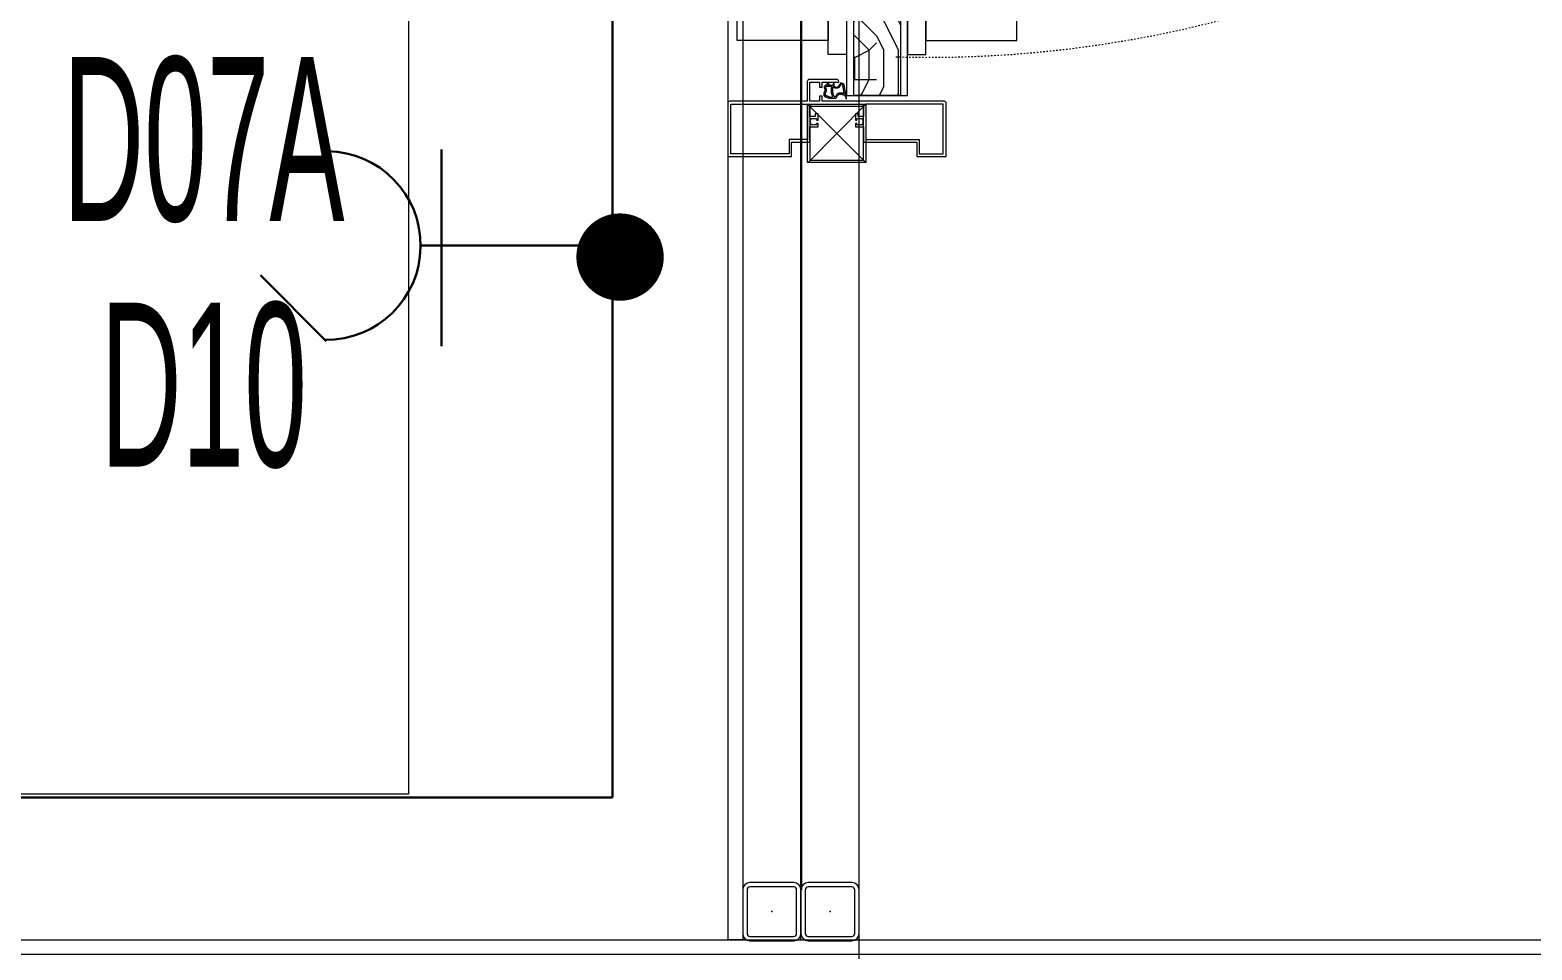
# Model space of a CAD drawing. Extents: x -1439 to 34962, y -872 to 8330.
# Drawn here: x 17122.4 to 17225.5, y 2878.8 to 2942 of the extents above; entities that cross this region are included whole.
import ezdxf
from ezdxf.enums import TextEntityAlignment as Align

# ---------------------------------------------------------------- set-up
doc = ezdxf.new("R2010")
doc.units = 0
doc.linetypes.add('DOT2', pattern=[0.125, 0, -0.125])
doc.layers.get('0').update_dxf_attribs({"color": 9, "lineweight": 9})
for name, color, linetype, lineweight in [('06D', 9, 'Continuous', 9), ('09', 9, 'Continuous', 9), ('10', 9, 'Continuous', 9), ('11', 9, 'Continuous', 9), ('12', 9, 'Continuous', 9), ('20', 9, 'DOT2', 9), ('21_MAHAL', 9, 'Continuous', 9), ('33', 9, 'BATTING', 9), ('E-KABLO', 7, 'Continuous', 30), ('E-KAPAKLI PRİZ', 7, 'Continuous', 30)]:
    doc.layers.add(name, color=color, linetype=linetype, lineweight=lineweight)
doc.styles.add('Arial', font='arial.ttf', dxfattribs={"height": 2.5})
doc.styles.add('MuuM_TEXT-STANDART', font='ARIALN.TTF')
doc.linetypes.add('BATTING', pattern='A,0.0001,-0.1,[134,ltypeshp.shx,S=0.1,R=0,X=-0.1,Y=0],-0.2,[134,ltypeshp.shx,S=0.1,R=180,X=0.1,Y=0],-0.1', length=0.4001000000000001)

# ---------------------------------------------------------------- blocks, each defined once
blk = doc.blocks.new('Prf-40x40')
for points in [[(1.5, -1.999999999998181), (-1.5, -2.000000000001818, -0.4142135623730951), (-2, -1.500000000001818), (-2, 1.499999999998181, -0.4142135623730951), (-1.5, 1.999999999998181), (1.5, 2.000000000001818, -0.4142135623730951), (2, 1.500000000001818), (2, -1.499999999998181, -0.4142135623730951)], [(1.499999999999545, -1.699999999998908), (-1.5, -1.700000000002546, -0.4142135623738941), (-1.699999999999818, -1.500000000001818), (-1.699999999999818, 1.499999999998181, -0.4142135623738941), (-1.499999999999545, 1.699999999998908), (1.5, 1.700000000002546, -0.4142135623738941), (1.699999999999818, 1.500000000001818), (1.699999999999818, -1.499999999998181, -0.4142135623738941)]]:
    blk.add_lwpolyline(points, format="xyb", close=True)
blk.add_point((0, 0))
blk = doc.blocks.new('p-korkasa_40x40')
at = {"layer": '10'}
for points in [[(-2, -2), (-2, -2, 4.557571570274368), (-2, -2), (2, -2.000000000000454, 6.895317174706505), (2, -2.000000000000454), (2, -2.000000000000454), (2, 2.000000000000454), (-2, 2), (-2, -2)], [(-1.85000000000582, -1.85000000000582), (-1.85000000000582, 1.85000000000582), (1.85000000000582, 1.85000000000582), (1.85000000000582, -1.85000000000582), (-1.85000000000582, -1.85000000000582, -4.556434831823175), (-1.85000000000582, -1.85000000000582)]]:
    blk.add_lwpolyline(points, format="xyb", close=True, dxfattribs=at)
for points in [[(2, -2.000000000000454), (-2, 2)], [(2, 2.000000000000454), (-2, -1.96874570933869)]]:
    blk.add_lwpolyline(points, dxfattribs=at)
blk = doc.blocks.new('p-krt-ahsapkapi90lık_2')
at = {"layer": '09'}
h = blk.add_hatch(dxfattribs=at)
h.set_pattern_fill('LOGEND', color=256, scale=10, style=0)
h.set_pattern_definition([(2.2e-15, (-13312.41443036621, 12798.00811659644), (9.999999999999996, -10), [3, -7]), (2.2e-15, (-13312.41443036621, 12797.50811659644), (9.999999999999996, -10), [3, -7]), (2.2e-15, (-13311.91443036621, 12796.50811659644), (9.999999999999996, -10), [2, -8]), (2.2e-15, (-13311.41443036621, 12795.50811659644), (9.999999999999996, -10), [1.5, -8.5]), (2.2e-15, (-13311.41443036621, 12794.50811659644), (9.999999999999996, -10), [1, -9]), (2.2e-15, (-13313.91443036621, 12793.50811659644), (9.999999999999996, -10), [0.5, -2.5, 0.5, -6.5]), (2.2e-15, (-13312.41443036621, 12793.00811659644), (9.999999999999996, -10), [0.5, -4, 1.5, -4]), (2.2e-15, (-13310.41443036621, 12792.50811659644), (9.999999999999996, -10), [0.5, -0.5, 0.5, -8.5]), (2.2e-15, (-13310.91443036621, 12792.00811659644), (9.999999999999996, -10), [0.5, -9.5]), (2.2e-15, (-13311.41443036621, 12791.00811659644), (9.999999999999996, -10), [1.5, -8.5]), (2.2e-15, (-13311.41443036621, 12790.00811659644), (9.999999999999996, -10), [2, -8]), (2.2e-15, (-13311.91443036621, 12789.00811659644), (9.999999999999996, -10), [2.5, -3, 0.5, -4]), (270, (-13315.91443036621, 12795.00811659644), (-10, -9.999999999999996), [0.5, -1, 2.5, -6]), (270, (-13315.41443036621, 12794.00811659644), (-10, -9.999999999999996), [0.5, -0.5, 1.5, -7.5]), (270, (-13314.91443036621, 12790.00811659644), (-10, -9.999999999999996), [1, -9]), (270, (-13314.41443036621, 12794.00811659644), (-10, -9.999999999999996), [2, -3, 0.5, -4.5]), (270, (-13313.91443036621, 12788.50811659644), (-10, -9.999999999999996), [0.5, -9.5]), (270, (-13313.41443036621, 12793.50811659644), (-10, -9.999999999999996), [1.5, -8.5]), (270, (-13312.41443036621, 12793.00811659644), (-10, -9.999999999999996), [1, -9]), (270, (-13311.41443036621, 12793.00811659644), (-10, -9.999999999999996), [0.5, -1.5, 1.5, -6.5]), (270, (-13310.91443036621, 12792.50811659644), (-10, -9.999999999999996), [0.5, -9.5]), (270, (-13310.41443036621, 12794.50811659644), (-10, -9.999999999999996), [1.399999999999999, -8.6]), (270, (-13309.91443036621, 12796.50811659644), (-10, -9.999999999999996), [1, -9]), (270, (-13308.91443036621, 12792.50811659644), (-10, -9.999999999999996), [0.5, -9.5]), (270, (-13307.91443036621, 12793.00811659644), (-10, -9.999999999999996), [1.5, -8.5]), (270, (-13306.91443036621, 12793.00811659644), (-10, -9.999999999999996), [1.5, -8.5]), (314.9999999999999, (-13308.41443036621, 12797.00811659644), (-3.3e-15, -10.00000000019025), [0.7071000000000001, -0.7071000000000001, 0.7071000000000001, -12.02083562]), (314.9999999999999, (-13310.41443036621, 12794.50811659644), (-3.3e-15, -10.00000000019025), [1.414199999999999, -12.72793562]), (314.9999999999999, (-13314.41443036621, 12789.50811659644), (-3.3e-15, -10.00000000019025), [1.414199999999999, -12.72793562]), (314.9999999999999, (-13312.41443036621, 12792.00811659644), (-3.3e-15, -10.00000000019025), [1.414199999999999, -12.72793562]), (314.9999999999999, (-13311.91443036621, 12794.00811659644), (-3.3e-15, -10.00000000019025), [1.414199999999999, -12.72793562]), (314.9999999999999, (-13308.91443036621, 12796.00811659644), (-3.3e-15, -10.00000000019025), [1.414199999999999, -12.72793562]), (314.9999999999999, (-13309.91443036621, 12795.50811659644), (-3.3e-15, -10.00000000019025), [2.121319999999998, -12.02081562]), (314.9999999999999, (-13312.91443036621, 12791.00811659644), (-3.3e-15, -10.00000000019025), [0.7071000000000001, -13.43503562]), (314.9999999999999, (-13313.41443036621, 12790.00811659644), (-3.3e-15, -10.00000000019025), [0.7071000000000001, -13.43503562]), (314.9999999999999, (-13309.41443036621, 12790.00811659644), (-3.3e-15, -10.00000000019025), [0.7071000000000001, -13.43503562]), (314.9999999999999, (-13313.41443036621, 12795.00811659644), (-3.3e-15, -10.00000000019025), [0.7071000000000001, -13.43503562]), (314.9999999999999, (-13307.91443036621, 12791.50811659644), (-3.3e-15, -10.00000000019025), [0.7071000000000001, -13.43503562]), (314.9999999999999, (-13311.41443036621, 12792.50811659644), (-3.3e-15, -10.00000000019025), [0.7071000000000001, -13.43503562]), (314.9999999999999, (-13310.41443036621, 12791.50811659644), (-3.3e-15, -10.00000000019025), [0.7071000000000001, -13.43503562]), (224.9999999999999, (-13310.91443036621, 12793.50811659644), (-10.00000000019025, 3.3e-15), [0.7071000000000001, -0.7071000000000001, 2.121319999999998, -10.60661562]), (224.9999999999999, (-13309.41443036621, 12793.50811659644), (-10.00000000019025, 3.3e-15), [0.7071000000000001, -13.43503562]), (224.9999999999999, (-13309.41443036621, 12797.00811659644), (-10.00000000019025, 3.3e-15), [0.7071000000000001, -13.43503562]), (224.9999999999999, (-13311.41443036621, 12794.50811659644), (-10.00000000019025, 3.3e-15), [0.7071000000000001, -13.43503562]), (224.9999999999999, (-13309.91443036621, 12792.50811659644), (-10.00000000019025, 3.3e-15), [0.7071000000000001, -13.43503562]), (224.9999999999999, (-13312.41443036621, 12795.00811659644), (-10.00000000019025, 3.3e-15), [0.7071000000000001, -13.43503562]), (224.9999999999999, (-13308.41443036621, 12795.00811659644), (-10.00000000019025, 3.3e-15), [0.7071000000000001, -13.43503562]), (224.9999999999999, (-13315.41443036621, 12798.00811659644), (-10.00000000019025, 3.3e-15), [0.7071000000000001, -13.43503562]), (224.9999999999999, (-13314.91443036621, 12797.50811659644), (-10.00000000019025, 3.3e-15), [1.414199999999999, -12.72793562]), (224.9999999999999, (-13314.41443036621, 12797.00811659644), (-10.00000000019025, 3.3e-15), [1.414199999999999, -12.72793562]), (224.9999999999999, (-13313.41443036621, 12797.00811659644), (-10.00000000019025, 3.3e-15), [1.414199999999999, -12.72793562]), (224.9999999999999, (-13312.91443036621, 12796.00811659644), (-10.00000000019025, 3.3e-15), [1.414199999999999, -12.72793562]), (224.9999999999999, (-13308.91443036621, 12792.00811659644), (-10.00000000019025, 3.3e-15), [1.414199999999999, -12.72793562]), (224.9999999999999, (-13306.91443036621, 12797.00811659644), (-10.00000000019025, 3.3e-15), [1.414199999999999, -12.72793562]), (224.9999999999999, (-13306.41443036621, 12789.00811659644), (-10.00000000019025, 3.3e-15), [1.414199999999999, -12.72793562]), (224.9999999999999, (-13306.41443036621, 12790.00811659644), (-10.00000000019025, 3.3e-15), [1.414199999999999, -12.72793562]), (224.9999999999999, (-13307.41443036621, 12790.50811659644), (-10.00000000019025, 3.3e-15), [1.414199999999999, -12.72793562]), (224.9999999999999, (-13314.41443036621, 12790.50811659644), (-10.00000000019025, 3.3e-15), [2.121319999999998, -12.02081562]), (224.9999999999999, (-13307.91443036621, 12791.50811659644), (-10.00000000019025, 3.3e-15), [2.121319999999998, -12.02081562]), (333.4349487999999, (-13313.41443036621, 12788.50811659644), (10.00000000000094, -4.0006493e-09), [1.117999999999998, -21.24267976999997]), (333.4349487999999, (-13313.41443036621, 12793.50811659644), (10.00000000000094, -4.0006493e-09), [1.117999999999998, -21.24267976999997]), (333.4349487999999, (-13312.41443036621, 12790.50811659644), (10.00000000000094, -4.0006493e-09), [1.117999999999998, -21.24267976999997]), (333.4349487999999, (-13309.41443036621, 12797.50811659644), (10.00000000000094, -4.0006493e-09), [1.117999999999998, -21.24267976999997]), (333.4349487999999, (-13309.91443036621, 12796.50811659644), (10.00000000000094, -4.0006493e-09), [1.117999999999998, -21.24267976999997]), (333.4349487999999, (-13312.91443036621, 12794.50811659644), (10.00000000000094, -4.0006493e-09), [1.117999999999998, -21.24267976999997]), (333.4349487999999, (-13312.91443036621, 12789.50811659644), (10.00000000000094, -4.0006493e-09), [1.117999999999998, -21.24267976999997]), (333.4349487999999, (-13309.91443036621, 12792.50811659644), (10.00000000000094, -4.0006493e-09), [2.235999999999996, -20.12467976999998]), (296.5650511799998, (-13309.91443036621, 12791.00811659644), (5.099821e-10, -10.00000000000094), [1.117999999999975, -21.24267976999961]), (296.5650511799998, (-13308.41443036621, 12794.00811659644), (5.099821e-10, -10.00000000000094), [1.117999999999975, -21.24267976999961]), (296.5650511799998, (-13313.41443036621, 12792.00811659644), (5.099821e-10, -10.00000000000094), [1.117999999999975, -21.24267976999961]), (296.5650511799998, (-13315.41443036621, 12791.50811659644), (5.099821e-10, -10.00000000000094), [1.117999999999975, -21.24267976999961]), (296.5650511799998, (-13309.41443036621, 12793.50811659644), (5.099821e-10, -10.00000000000094), [1.117999999999975, -21.24267976999961]), (296.5650511799998, (-13310.41443036621, 12793.50811659644), (5.099821e-10, -10.00000000000094), [1.117999999999975, -21.24267976999961]), (296.5650511799998, (-13314.41443036621, 12792.00811659644), (5.099821e-10, -10.00000000000094), [2.23599999999995, -20.12467976999961]), (296.5650511799998, (-13306.91443036621, 12795.50811659644), (5.099821e-10, -10.00000000000094), [2.23599999999995, -20.12467976999961]), (296.5650511799998, (-13307.91443036621, 12795.00811659644), (5.099821e-10, -10.00000000000094), [2.23599999999995, -20.12467976999961]), (243.4349487999999, (-13315.91443036621, 12796.50811659644), (-4.0006526e-09, -10.00000000000094), [1.117999999999979, -21.24267976999967]), (243.4349487999999, (-13315.91443036621, 12791.00811659644), (-4.0006526e-09, -10.00000000000094), [1.117999999999979, -21.24267976999967]), (243.4349487999999, (-13313.91443036621, 12798.00811659644), (-4.0006526e-09, -10.00000000000094), [1.117999999999979, -21.24267976999967]), (243.4349487999999, (-13314.91443036621, 12789.00811659644), (-4.0006526e-09, -10.00000000000094), [1.117999999999979, -21.24267976999967]), (243.4349487999999, (-13313.91443036621, 12795.00811659644), (-4.0006526e-09, -10.00000000000094), [1.117999999999979, -21.24267976999967]), (243.4349487999999, (-13311.91443036621, 12794.00811659644), (-4.0006526e-09, -10.00000000000094), [1.117999999999979, -21.24267976999967]), (243.4349487999999, (-13310.91443036621, 12792.00811659644), (-4.0006526e-09, -10.00000000000094), [1.117999999999979, -21.24267976999967]), (243.4349487999999, (-13315.41443036621, 12796.00811659644), (3.2114650989e-06, -10.00000160773382), [1.117999999999979, -21.24267976999967]), (243.4349487999999, (-13312.91443036621, 12794.50811659644), (-4.0006526e-09, -10.00000000000094), [1.117999999999979, -21.24267976999967]), (243.4349487999999, (-13309.91443036621, 12795.50811659644), (-4.0006526e-09, -10.00000000000094), [1.117999999999979, -21.24267976999967]), (243.4349487999999, (-13308.91443036621, 12794.50811659644), (-4.0006526e-09, -10.00000000000094), [1.117999999999979, -21.24267976999967]), (243.4349487999999, (-13306.91443036621, 12791.50811659644), (-4.0006526e-09, -10.00000000000094), [1.117999999999979, -21.24267976999967]), (243.4349487999999, (-13314.41443036621, 12788.50811659644), (-4.0006526e-09, -10.00000000000094), [1.117999999999979, -21.24267976999967]), (243.4349487999999, (-13315.91443036621, 12789.00811659644), (-4.0006526e-09, -10.00000000000094), [2.235999999999958, -20.12467976999968]), (243.4349487999999, (-13314.41443036621, 12796.00811659644), (-4.0006526e-09, -10.00000000000094), [2.235999999999958, -20.12467976999968]), (206.5650511799999, (-13315.91443036621, 12797.50811659644), (-10.00000000000094, -5.099854e-10), [1.117999999999994, -21.24267976999997]), (206.5650511799999, (-13307.41443036621, 12798.00811659644), (-10.00000000000094, -5.099854e-10), [1.117999999999994, -21.24267976999997]), (206.5650511799999, (-13307.91443036621, 12793.00811659644), (-10.00000000000094, -5.099854e-10), [1.117999999999994, -21.24267976999997]), (206.5650511799999, (-13311.91443036621, 12796.50811659644), (-10.00000000000094, -5.099854e-10), [1.117999999999994, -21.24267976999997]), (206.5650511799999, (-13312.41443036621, 12797.50811659644), (-10.00000000000094, -5.099854e-10), [1.117999999999994, -21.24267976999997]), (206.5650511799999, (-13311.41443036621, 12795.50811659644), (-10.00000000000094, -5.099854e-10), [1.117999999999994, -21.24267976999997]), (206.5650511799999, (-13308.41443036621, 12789.50811659644), (-10.00000000000094, -5.099854e-10), [1.117999999999994, -21.24267976999997]), (206.5650511799999, (-13307.41443036621, 12789.00811659644), (-10.00000000000094, -5.099854e-10), [2.235999999999995, -20.12467976999996])])
h.paths.add_polyline_path([(-82.06295667743686, -8.624922849336144), (-82.06295667743686, -8.657251558408461), (-81.26796583733085, -8.657251558408461), (-81.26796583733085, -8.624922849336144), (-80.74999999998543, -8.624922849336144), (-80.74999999998543, -8.657251558408461), (-79.79999999998836, -8.657251558408461), (-79.79999999998836, -11.79259414026455), (-80.74999999998543, -11.79259414026455), (-80.74999999998543, -11.82492284933687), (-81.26796583733085, -11.82492284933687), (-81.26796583733085, -11.79259414026455), (-82.06295667743686, -11.79259414026455), (-82.06295667743686, -11.82492284933687), (-85.79999999998836, -11.82492284933687), (-85.79999999998836, -8.624922849336144)])
h.paths.add_polyline_path([(-78.33203416264587, -8.657251558408461), (-77.53704332253983, -8.657251558408461), (-77.53704332253983, -8.624922849336144), (-75.80008858542716, -8.624922849336144), (-75.80008858542716, -11.82492284933687), (-77.53704332253983, -11.82492284933687), (-77.53704332253983, -11.79259414026455), (-78.33203416264587, -11.79259414026455), (-78.33203416264587, -11.82492284933687), (-78.84999999998399, -11.82492284933687), (-78.84999999999127, -11.79259414026455), (-79.79999999998836, -11.79259414026455), (-79.79999999998836, -8.657251558408461), (-78.84999999999127, -8.657251558408461), (-78.84999999999127, -8.624922849336144), (-78.33203416264587, -8.624922849336144)])
at = {"layer": '10'}
h = blk.add_hatch(color=256, dxfattribs=at)
edge = h.paths.add_edge_path()
edge.add_spline(control_points=[(-84.91241686967986, -6.917947239577187), (-84.95189052585918, -6.864285404019027), (-85.02342378612956, -6.767040648392137), (-85.13020272284483, -6.672551900635879), (-85.21634565771092, -6.56495741051185), (-85.32515451245854, -6.619789821685117), (-85.42739724352576, -6.655564719592802), (-85.53593551152152, -6.631291630532358), (-85.62040257077751, -6.563945441441318), (-85.71350848439033, -6.561248048150446), (-85.82809680374339, -6.564730564077762), (-85.8992461604721, -6.726158637186017), (-85.98372597599518, -6.899314346734173), (-86.00441399060219, -7.134035352879434), (-85.97919688548427, -7.290541999904237), (-85.98614067231394, -7.437838338730212), (-85.8723159346846, -7.450463377128467), (-85.80046526710794, -7.534430192525178), (-85.6870381912886, -7.619523208722966), (-85.70929536579204, -7.744473672792081), (-85.72681202101377, -7.861084602525806), (-85.7675793090311, -8.006740419761625), (-85.89443736143585, -8.054464717537483), (-86.07184330130985, -8.102956709717546), (-86.02376578051191, -8.124730455227107), (-85.99945321428824, -8.131829164365625)], knot_values=[0, 0, 0, 0, 1.972481329933421, 3.574485720078666, 4.45923172184263, 5.627326994262999, 6.631388320856649, 7.787072978740821, 8.75015276194368, 9.776376719050775, 10.52172028727109, 11.98318526219924, 14.34903833668033, 16.62296311174929, 18.66660599276623, 19.53265988375316, 20.30320742306432, 21.53106540985929, 22.8950020509257, 24.14050273090668, 24.94140504827469, 26.57643914558082, 28.1214307914516, 29.40842415818681, 30.06904306217089, 30.06904306217089, 30.06904306217089, 30.06904306217089], degree=3, periodic=0)
edge.add_arc((-85.99384772445774, -8.112630766419898), 0.0200000000000125, 613.7234121128038, 639.6961277373919)
edge.add_line((-85.990479269225, -8.132345063499088), (-85.03858532772212, -7.969701063923821))
edge.add_spline(control_points=[(-85.03858532771847, -7.969701063924731), (-85.0112120002304, -7.923379809053586), (-84.95669608318713, -7.857859637028012), (-84.95094408858859, -7.754046141290018), (-84.96694217213373, -7.691756071802956), (-84.9663047588838, -7.698385908424826), (-85.03769904914225, -7.674495467359519), (-85.03769904914225, -7.674495467359519)], knot_values=[0, 0, 0, 0, 0.2230052084876708, 0.4469780816912642, 0.8022655540997069, 1.018676818468204, 1.060393501096338, 1.060393501096338, 1.060393501096338, 1.060393501096338], degree=3, periodic=0)
edge.add_arc((-84.9842358185997, -7.440021336580683), 0.2404920685283454, 488.8576386954631, 617.1553904040015, ccw=False)
edge.add_spline(control_points=[(-85.13511753539933, -7.252748427272308), (-85.1087978296491, -7.270489090347838), (-85.0507449812576, -7.269479121718178), (-84.95404166801019, -7.323419167252723), (-84.95561594152969, -7.205667391433963), (-85.14868430822389, -7.194337360197097), (-85.08619836642174, -7.039898625760543), (-85.09875890660624, -6.792038827075884), (-84.98261839940824, -6.926091087494568), (-84.93152999118321, -6.920164489762099), (-84.91241686967986, -6.917947239577187)], knot_values=[1.684532790128255, 1.684532790128255, 1.684532790128255, 1.684532790128255, 1.827512949640418, 2.001131811412198, 2.034132841388928, 2.383878172112238, 2.570749579948123, 2.81730155771981, 2.995364809708569, 3.101801527567439, 3.101801527567439, 3.101801527567439, 3.101801527567439], degree=3, periodic=0)
edge = h.paths.add_edge_path(flags=16)
edge.add_spline(control_points=[(-85.69245044419222, -7.943256781123637), (-85.67617170473386, -7.926611503462482), (-85.65991805079102, -7.907280197752698), (-85.63712323496296, -7.869624002702039), (-85.63009669488382, -7.855043038623988), (-85.62622697611368, -7.84651781845605)], knot_values=[4.696285649924368, 4.696285649924368, 4.696285649924368, 4.696285649924368, 4.79612257682362, 4.79612257682362, 4.854419796380462, 4.854419796380462, 4.854419796380462, 4.854419796380462], degree=3, periodic=0)
edge.add_spline(control_points=[(-85.62622697611368, -7.84651781845605), (-85.62639217221293, -7.843491241717856), (-85.62634431691546, -7.840454012959527), (-85.62599751088419, -7.830654365618103), (-85.6254855950756, -7.823038918166274), (-85.62407014972996, -7.80657036768025), (-85.62319709649456, -7.797886598222246), (-85.6211618914458, -7.780213612386433), (-85.62002240029688, -7.771517570217839), (-85.61633801805874, -7.746135934710763), (-85.61346631609922, -7.727815247631952), (-85.61019387181294, -7.686167062147432), (-85.6095047521885, -7.662891489671893), (-85.61554820334277, -7.625744769531593), (-85.61878033128595, -7.612864554914268), (-85.62976943990363, -7.581369700179493), (-85.63913722647702, -7.564312605471059), (-85.65973395550827, -7.534303680644371), (-85.6712469915874, -7.521292778848874), (-85.6942966950155, -7.497871210132871), (-85.70545581123588, -7.487711023721203), (-85.72623104826926, -7.469766251582768), (-85.73600692904436, -7.461798483294842), (-85.7551670200919, -7.4458818424755), (-85.7649632566463, -7.437726406991715), (-85.7944018574708, -7.415018424264418), (-85.81583520009734, -7.400162153662678), (-85.84141278986499, -7.387561592746352)], knot_values=[3.795205768767631, 3.795205768767631, 3.795205768767631, 3.795205768767631, 3.825435281411388, 3.825435281411388, 3.876175829762433, 3.876175829762433, 3.923120005564896, 3.923120005564896, 3.970064181367359, 3.970064181367359, 4.056079576782027, 4.056079576782027, 4.1420949721967, 4.1420949721967, 4.181856208153813, 4.181856208153813, 4.244411595576305, 4.244411595576305, 4.309456277789172, 4.309456277789172, 4.374500960002043, 4.374500960002043, 4.436400391423946, 4.436400391423946, 4.498299822845847, 4.498299822845847, 4.605733337985941, 4.605733337985941, 4.605733337985941, 4.605733337985941], degree=3, periodic=0)
edge.add_arc((-85.80782653280039, -7.319385619433888), 0.0759999999999773, 477.222189992527, 603.7732677223272, ccw=False)
edge.add_arc((-85.42277503076183, -8.223052336219553), 1.058097748058568, 798.8376998673891, 833.3761552425167, ccw=False)
edge.add_arc((-85.22178951548267, -7.204596749437767), 0.0200000000000284, 689.8045860840282, 798.9000715373778, ccw=False)
edge.add_arc((-84.93800291658407, -7.429473832107758), 0.3422998841750275, 861.1287320440588, 965.5119483040053)
edge.add_arc((-85.10197943760431, -7.808249349916878), 0.0708012071070941, 630.1577279099495, 791.8184495585259, ccw=False)
edge.add_line((-85.10178453123808, -7.879050288745928), (-85.67478329710866, -7.976954904974263))
edge.add_arc((-85.67815175233409, -7.957240607895073), 0.019999999999999, 495.6378390656023, 639.6961277305409, ccw=False)
edge = h.paths.add_edge_path(flags=16)
edge.add_spline(control_points=[(-85.92777787787054, -7.073415549322817), (-85.92724453016855, -7.071483857656858), (-85.92670610732601, -7.06955013065817), (-85.91682294035125, -7.034343986131713), (-85.90601336515103, -7.000461790816189), (-85.89418731540353, -6.966001341246736), (-85.89379462554643, -6.964859911888198), (-85.89340117003303, -6.963719069251965)], knot_values=[2.606882164150666, 2.606882164150666, 2.606882164150666, 2.606882164150666, 2.618308665253161, 2.618308665253161, 2.814704777591772, 2.814704777591772, 2.821436412206805, 2.821436412206805, 2.821436412206805, 2.821436412206805], degree=3, periodic=0)
edge.add_spline(control_points=[(-85.89340117003303, -6.963719069251965), (-85.88231552170325, -6.931575714093922), (-85.87062207479177, -6.899898122930608), (-85.85796293670866, -6.867181486701156), (-85.85737921987311, -6.865676693483692), (-85.85679395194165, -6.864171658191481)], knot_values=[2.408074102405524, 2.408074102405524, 2.408074102405524, 2.408074102405524, 2.597738580129102, 2.597738580129102, 2.606882164150666, 2.606882164150666, 2.606882164150666, 2.606882164150666], degree=3, periodic=0)
edge.add_spline(control_points=[(-85.85679395194165, -6.864171658191481), (-85.85109370060668, -6.849513278822997), (-85.84524631346721, -6.83483193675056), (-85.83253770699957, -6.803616380413582), (-85.82560582749285, -6.786977167943405), (-85.81301002277176, -6.757336136895901), (-85.8076096848381, -6.744686314275893), (-85.8020567310159, -6.732009424922579)], knot_values=[2.149006277224146, 2.149006277224146, 2.149006277224146, 2.149006277224146, 2.238060749371884, 2.238060749371884, 2.336258805541188, 2.336258805541188, 2.408074102405524, 2.408074102405524, 2.408074102405524, 2.408074102405524], degree=3, periodic=0)
edge.add_spline(control_points=[(-85.8020567310159, -6.732009424922579), (-85.80001674440427, -6.727352320725912), (-85.79795616068441, -6.722691563587433), (-85.79199150962086, -6.709361042638191), (-85.78817100950982, -6.701321083466607), (-85.78105523244449, -6.687153471215423), (-85.77775809278681, -6.680996047176447), (-85.77176572962344, -6.670640165171786), (-85.76926390406152, -6.666603096025938), (-85.76629840686655, -6.662866075217607)], knot_values=[1.977607441624772, 1.977607441624772, 1.977607441624772, 1.977607441624772, 2.003990200929743, 2.003990200929743, 2.053089229014396, 2.053089229014396, 2.101047753119271, 2.101047753119271, 2.149006277224144, 2.149006277224144, 2.149006277224144, 2.149006277224144], degree=3, periodic=0)
edge.add_arc((-85.75063182792655, -6.675298223228309), 0.0200000000000304, 810.5555631517886, 861.5663893431632, ccw=False)
edge.add_spline(control_points=[(-85.75299877214276, -6.655438777743252), (-85.75187288088637, -6.655304588606668), (-85.75072960987744, -6.655195447357983), (-85.74462242020672, -6.654696926234464), (-85.73851066089266, -6.654454105937475), (-85.72128280498873, -6.654075918966553), (-85.70943071841612, -6.654088638628309), (-85.6993613856248, -6.654390755968051)], knot_values=[1.69878072459484, 1.69878072459484, 1.69878072459484, 1.69878072459484, 1.709176364630534, 1.709176364630534, 1.751194216338215, 1.751194216338215, 1.814824352558606, 1.814824352558606, 1.814824352558606, 1.814824352558606], degree=3, periodic=0)
edge.add_spline(control_points=[(-85.6993613856248, -6.654390755968051), (-85.69926469319762, -6.654393657099718), (-85.69916816515615, -6.654396584915958), (-85.69000581126602, -6.654677514594368), (-85.68216809326256, -6.655264700875702), (-85.67219494781602, -6.656535206879197), (-85.66916829611002, -6.657019545960794), (-85.66359999036649, -6.658133582845039), (-85.66168751182705, -6.658595444099772), (-85.65704070856009, -6.659858617924327), (-85.65426319409744, -6.660818601889333), (-85.65010678641556, -6.662671333306206), (-85.64861359064527, -6.663408908087149), (-85.64541914484289, -6.665064819600956), (-85.64392279823369, -6.665860911671188), (-85.63990738075518, -6.668080501392978), (-85.63813671409297, -6.669107113979408), (-85.63630756733619, -6.670198898271337)], knot_values=[1.498288754767149, 1.498288754767149, 1.498288754767149, 1.498288754767149, 1.498899773643438, 1.498899773643438, 1.55638679152604, 1.55638679152604, 1.58513030046734, 1.58513030046734, 1.61387380940864, 1.61387380940864, 1.646408564364206, 1.646408564364206, 1.665384561853024, 1.665384561853024, 1.684360559341839, 1.684360559341839, 1.69878072459484, 1.69878072459484, 1.69878072459484, 1.69878072459484], degree=3, periodic=0)
edge.add_line((-85.63630756733619, -6.670198898271337), (-85.59268582783261, -6.696235917906049))
edge.add_line((-85.59268582783261, -6.696235917908777), (-85.50717331455235, -6.729409159046099))
edge.add_line((-85.50717331455235, -6.729409159044735), (-85.43151368949839, -6.737607307852612))
edge.add_line((-85.43151368949475, -6.737607307852158), (-85.3261518759682, -6.716470338265933))
edge.add_spline(control_points=[(-85.3261518759682, -6.716470338262298), (-85.31712462045834, -6.713190918402687), (-85.30836485675536, -6.709708192924152), (-85.2820235105173, -6.698784392789094), (-85.26627040450694, -6.691531791835582), (-85.25382427850126, -6.686714677227428)], knot_values=[0.9322138717899155, 0.9322138717899155, 0.9322138717899155, 0.9322138717899155, 0.9728151593248144, 0.9728151593248144, 1.059280169269481, 1.059280169269481, 1.059280169269481, 1.059280169269481], degree=3, periodic=0)
edge.add_arc((-85.24660536170995, -6.705366412814327), 0.0199999999999873, 761.1876026072525, 834.1288367209762, ccw=False)
edge.add_spline(control_points=[(-85.23180271664752, -6.691917186108184), (-85.22496063667494, -6.699447796119784), (-85.21607690208474, -6.709733010724447), (-85.20713799075749, -6.719466676277079), (-85.2071239508441, -6.719481963518772), (-85.20710991125816, -6.719497249443518)], knot_values=[0.6191493752113117, 0.6191493752113117, 0.6191493752113117, 0.6191493752113117, 0.6800377646677511, 0.6800377646677511, 0.6801335518299229, 0.6801335518299229, 0.6801335518299229, 0.6801335518299229], degree=3, periodic=0)
edge.add_line((-85.20710991125816, -6.719497249443518), (-85.18161459536711, -6.746335141001508))
edge.add_arc((-85.23593068309854, -6.799493043647088), 0.0760000000000115, 741.8248503193474, 764.3825803939202, ccw=False)
edge.add_line((-85.16537800818331, -6.771238485387582), (-85.1623035818302, -6.845903450998776))
edge.add_line((-85.16230358183383, -6.845903451001504), (-85.16654401335836, -6.929206083145345))
edge.add_line((-85.16654401335107, -6.929206083143067), (-85.1706110223895, -7.009101856953747))
edge.add_line((-85.1706110223895, -7.009101856954657), (-85.17297653384956, -7.055571969668563))
edge.add_line((-85.17297653384594, -7.055571969667652), (-85.17297978936404, -7.055577664500557))
edge.add_arc((-85.24828632877325, -7.045334367998293), 0.0760000000000394, 622.7718027218857, 712.2540888927069, ccw=False)
edge.add_line((-85.2578487607243, -7.120730388418451), (-85.2577030322791, -7.120689963657237))
edge.add_line((-85.2577030322791, -7.120689963656332), (-85.32453509727202, -7.108291905025452))
edge.add_line((-85.32453509727202, -7.108291905027727), (-85.41549911673792, -7.098951587460303))
edge.add_line((-85.41549911673063, -7.098951587457122), (-85.54397923942815, -7.100184649608308))
edge.add_line((-85.5439792394318, -7.100184649611036), (-85.61155897399657, -7.107619667228847))
edge.add_line((-85.61155897399294, -7.107619667225663), (-85.75239759660325, -7.138757753914432))
edge.add_arc((-85.47032483902149, -8.0805044295048), 0.9830828253785207, 826.6740540243767, 831.084137855976)
edge.add_arc((-85.85451898338944, -7.093642619765888), 0.0760000000000061, 524.5649605422865, 653.6945358760281, ccw=False)
at = {"layer": '06D'}
for points in [[(-82.02219937939299, -6.874927720640698), (-82.02219937939299, -0.6249277206406987), (-67.022199379393, -0.6249277206406987), (-67.022199379393, -2.499927720640698), (-79.77219937939299, -2.499927720640698), (-79.77219937939299, -2.499927720640698), (-79.77219937939299, -6.874927720640698), (-82.02219937939299, -6.874927720640698)], [(-82.99719937939517, -8.124927720640697), (-82.99719937939517, -6.874927720640698), (-78.5971993793937, -6.874927720640698), (-78.5971993793937, -8.124927720640697), (-82.99719937939517, -8.124927720640697)], [(-82.99718975204816, -12.32506326580551), (-82.99718975204816, -13.57506326580551), (-78.59718975204669, -13.57506326580551), (-78.59718975204669, -12.32506326580551), (-82.99718975204816, -12.32506326580551)], [(-82.02218975204596, -13.57506326580551), (-82.02218975204596, -19.82506326580551), (-67.02218975204596, -19.82506326580551), (-67.02218975204596, -17.95006326580551), (-79.77218975204596, -17.95006326580551), (-79.77218975204596, -17.95006326580551), (-79.77218975204596, -13.57506326580551), (-82.02218975204596, -13.57506326580551)]]:
    blk.add_lwpolyline(points, dxfattribs=at)
at = {"layer": '10'}
for p, q in [((-85.16011299559612, -6.802869717732393), (-85.17297503110603, -7.055542448553751)), ((-85.99047926921776, -8.132345063499088), (-85.03858532771847, -7.969701063924731)), ((-85.67478329710866, -7.976954904974263), (-85.10000244036199, -7.878745794332643))]:
    blk.add_line(p, q, dxfattribs=at)
blk.add_lwpolyline([(-89.99999999999274, -4.329922849337891, 0.4142135623730951), (-89.97499999999127, -4.354922849335705), (-88.99999999992724, -4.354922849335705), (-88.99999999992724, -5.589922849336288, 0.4142135623730951), (-88.9749999999258, -5.614922849337745), (-87.95454592067834, -5.614922849337745), (-87.95454592067834, -6.173725933527748), (-87.72454592067517, -6.173725933527748), (-87.72454592067517, -6.064436611646669), (-87.76040381337955, -6.100294504347402, -0.0916730868048769), (-87.83111449149874, -6.02958382622819), (-87.79502218031121, -5.993491515044298, -0.2882609505077494), (-87.79502218031121, -5.753960352012652), (-87.83111449149874, -5.717868040828762, -0.091673086804877), (-87.76040381337955, -5.647157362709548), (-87.72431150219198, -5.683249673893442, -0.2882609505067066), (-87.48478033916035, -5.683249673893442), (-87.4486880279801, -5.647157362709548, -0.09167308680455198), (-87.37797734986088, -5.717868040828762), (-87.41406966104113, -5.753960352012652, -0.2882609505077494), (-87.41406966104113, -5.993491515044298), (-87.37797734986088, -6.02958382622819, -0.0916730868044047), (-87.4486880279801, -6.100294504347402), (-87.48454592067719, -6.064436611646669), (-87.48454592067719, -6.173725933527748), (-87.07954592067833, -6.173725933527748, 0.4142135623730951), (-87.0545459206769, -6.148725933529931), (-87.0545459206769, -5.998725933528477, 0.4142135623730951), (-87.07954592067833, -5.973725933527019), (-87.25454592067398, -5.973725933527019), (-87.25454592067398, -5.614922849337745), (-86.54999999998834, -5.614922849337745, -0.4142135623730951), (-86.39999999998692, -5.764922849335562), (-86.39999999998692, -9.14492284933658, -0.4142135623730951), (-86.54999999998834, -9.294922849338036), (-87.25454592067398, -9.294922849338036), (-87.25454592067398, -8.936119765145124), (-87.07954592067833, -8.936119765145124, 0.4142135623730951), (-87.0545459206769, -8.911119765147305), (-87.0545459206769, -8.76111976514585, 0.4142135623730951), (-87.07954592067833, -8.736119765144393), (-87.48454592067719, -8.736119765144393), (-87.48454592067719, -8.845409087029111), (-87.4486880279801, -8.809551194328376, -0.0916730868044046), (-87.37797734986088, -8.880261872443953), (-87.41406966104113, -8.916354183631482, -0.2882609505077494), (-87.41406966104113, -9.155885346663126), (-87.37797734986088, -9.19197765784702, -0.09167308680455198), (-87.44868802797284, -9.262688335966233), (-87.48478033916035, -9.226596024778695, -0.2882609505067075), (-87.72431150219198, -9.226596024778695), (-87.76040381337955, -9.262688335966233, -0.0916730868048769), (-87.83111449149874, -9.19197765784702), (-87.79502218031121, -9.155885346663126, -0.2882609505077494), (-87.79502218031121, -8.916354183631482), (-87.83111449149874, -8.880261872447589, -0.091673086804877), (-87.76040381337955, -8.809551194328376), (-87.72454592067517, -8.845409087029111), (-87.72454592067517, -8.736119765144393), (-87.95454592067834, -8.736119765144393), (-87.95454592067834, -9.294922849338036), (-88.9749999999258, -9.294922849338036, 0.4142135623730951), (-88.99999999992724, -9.319922849335851), (-89.00000003306923, -12.95499892049338), (-89.97500003313326, -12.95499892049338, 0.4142135623730951), (-90.00000003313473, -12.97999892049483), (-90.00000003313473, -14.94999892049236, 0.4142135623730951), (-89.97500003313326, -14.97499892049382), (-86.35000003313326, -14.97499892049382, 0.4142135623730951), (-86.20000003313179, -14.82499892049236), (-86.19999999998981, -6.454922849337891), (-85.87499999999272, -6.454922849337891, 0.4142135623730951), (-85.84999999999127, -6.429922849336433), (-85.84999999999127, -6.299922849335417, 0.4142135623730951), (-85.87499999999272, -6.274922849337598), (-86.19999999998981, -6.274922849337598), (-86.19999999998981, -5.614922849337745), (-84.87999999999009, -5.614922849337745), (-84.87999999999009, -6.274922849337598), (-85.2049999999872, -6.274922849337598, 0.4142135623730951), (-85.22999999998864, -6.299922849335417), (-85.22999999998864, -6.429922849336433, 0.4142135623730951), (-85.2049999999872, -6.454922849337891), (-84.87999999999009, -6.454922849337891), (-84.87999999999009, -7.594922849337308), (-84.84999999999127, -7.594922849337308, 0.4142135623730951), (-84.69999999998981, -7.444922849335853), (-84.69999999998981, -5.584922849335271, 0.4142135623730951), (-84.84999999999127, -5.434922849337453), (-86.19999999998981, -5.434922849337453), (-86.19999999830543, -0.1249994727986632, 0.4142135623730951), (-86.34999999830687, 0.025000527199154), (-89.97499999830687, 0.025000527199154, 0.4142135623730951), (-89.99999999830834, 5.271976988e-07)], format="xyb", close=True, dxfattribs=at)
for points in [[(-89.79999999830395, -0.1749994727979356), (-86.39999999830981, -0.1749994727979356), (-86.39999999998692, -5.45492284933425), (-88.81999999992695, -5.45492284933425), (-88.81999999992695, -4.194922849335853), (-89.79999999998836, -4.194922849335853)], [(-88.81999999992695, -9.45492284933789), (-88.82000003306894, -13.11499892049687), (-89.80000003313035, -13.11499892049687), (-89.80000003313035, -14.77499892049309), (-86.4000000331289, -14.77499892049309), (-86.39999999998692, -9.45492284933789)]]:
    blk.add_lwpolyline(points, close=True, dxfattribs=at)
blk.add_lwpolyline([(-85.85549108539998, -7.169636402522882), (-85.75239759660325, -7.138757753917162), (-85.61155897399294, -7.107619667225663), (-85.5439792394318, -7.100184649611036), (-85.41549911673063, -7.098951587457122), (-85.32453509727202, -7.108291905027727), (-85.2577030322791, -7.120689963656332), (-85.20124977316298, -7.105029949379968), (-85.17297978936404, -7.055577664501469), (-85.1706110223895, -7.009101856954657), (-85.16654401335107, -6.929206083143067), (-85.16230358183383, -6.845903451001504), (-85.16537800818331, -6.771238485387582), (-85.18161459537077, -6.746335141004236), (-85.20710991125816, -6.719497249439883), (-85.2420070187145, -6.685902208704647), (-85.32615187597548, -6.716470338265933), (-85.43151368949475, -6.737607307852158), (-85.50717331455235, -6.729409159044735), (-85.59268582783261, -6.696235917908777), (-85.63630756733619, -6.670198898271337), (-85.69936138563207, -6.654390755968051), (-85.76629840686655, -6.662866075213968), (-85.8020567310159, -6.732009424922579), (-85.85679395194165, -6.864171658187843), (-85.89340117003303, -6.963719069251965), (-85.92777787787054, -7.073415549322817), (-85.90424945287668, -7.151113311465452), (-85.90424950385203, -7.151113267354956), (-85.85549108539998, -7.169636402522882)], dxfattribs=at)
for centre, radius, start, end in [((-85.85451898338944, -7.093642619765888), 0.076, 164.5649605628809, 293.694535921475), ((-85.42277503076183, -8.223052336219553), 1.058097748058572, 78.8352965664122, 113.3761552417276), ((-85.47032483902149, -8.0805044295048), 0.983082825378532, 77.50932807980038, 111.0841378523934), ((-85.75063182792655, -6.675298223228309), 0.02, 96.79672500268923, 141.5663893635959), ((-84.93800291658407, -7.429473832107758), 0.3422998841750354, 141.1287320442906, 245.5453093007312), ((-85.24828632877325, -7.045334367998293), 0.076, 264.2179119479088, 352.2540888927921), ((-85.24660536170995, -6.705366412814327), 0.02, 42.25731725302869, 111.1582946275623), ((-85.22178951548267, -7.204596749437767), 0.02, 329.8045860839884, 78.77292514936522), ((-85.23593068309854, -6.799493043647088), 0.076, 359.2671202455318, 44.38258039273718), ((-85.80782653280039, -7.319385619433888), 0.076, 117.2221899833417, 243.7732677343404), ((-85.67815175233409, -7.957240607895073), 0.02, 135.6378390694188, 279.6961277274344), ((-84.9842358185997, -7.440021336580683), 0.2404920685283614, 128.8576386952535, 257.1553904039145), ((-85.10197943760431, -7.808249349916878), 0.0708012071070867, 268.4304577292627, 72.54515043780049)]:
    blk.add_arc(centre, radius, start, end, dxfattribs=at)
for points, knots in [([(-84.91241686967986, -6.917947239577187), (-84.95189052585918, -6.864285404019027), (-85.02342378612956, -6.767040648392137), (-85.13020272284483, -6.672551900635879), (-85.21634565771092, -6.56495741051185), (-85.32515451245854, -6.619789821685117), (-85.42739724352576, -6.655564719592802), (-85.53593551152152, -6.631291630532358), (-85.62040257077751, -6.563945441441318), (-85.71350848439033, -6.561248048150446), (-85.82809680374339, -6.564730564077762), (-85.8992461604721, -6.726158637186017), (-85.98372597599518, -6.899314346734173), (-86.00441399060219, -7.134035352879434), (-85.97919688548427, -7.290541999904237), (-85.98614067231394, -7.437838338730212), (-85.8723159346846, -7.450463377128467), (-85.80046526710794, -7.534430192525178), (-85.6870381912886, -7.619523208722966), (-85.70929536579204, -7.744473672792081), (-85.72681202101377, -7.861084602525806), (-85.7675793090311, -8.006740419761625), (-85.89443736143585, -8.07446471753792), (-86.07184330130985, -8.102956709717546), (-86.02376578051191, -8.124730455227107), (-85.99945321428824, -8.131829164365625)], [0, 0, 0, 0, 1.972481329933421, 3.574485720078666, 4.45923172184263, 5.627326994262999, 6.631388320856649, 7.787072978740821, 8.75015276194368, 9.776376719050775, 10.52172028727109, 11.98318526219924, 14.34903833668033, 16.62296311174929, 18.66660599276623, 19.53265988375316, 20.30320742306432, 21.53106540985929, 22.8950020509257, 24.14050273090668, 24.94140504827469, 26.57643914558082, 28.1214307914516, 29.40842415818681, 30.06904306217089, 30.06904306217089, 30.06904306217089, 30.06904306217089]), ([(-85.76629840686655, -6.662866075217607), (-85.76926390406152, -6.666603096025938), (-85.77176572962344, -6.670640165171786), (-85.77775809278681, -6.680996047176447), (-85.78105523244449, -6.687153471215423), (-85.78817100950982, -6.701321083466607), (-85.79199150962086, -6.709361042638191), (-85.80363108176971, -6.735374561067144), (-85.81105539933924, -6.752736426496995), (-85.82560582749285, -6.786977167943405), (-85.83253770699957, -6.803616380413582), (-85.84586687764383, -6.836356199542933), (-85.85229237763271, -6.852526332659181), (-85.87105071279801, -6.901005907187935), (-85.88314509404155, -6.933824923853535), (-85.90601336515103, -7.000461790816189), (-85.91682294035125, -7.034343986131713), (-85.92670610732601, -7.06955013065817), (-85.92724453016126, -7.071483857656858), (-85.92777787787054, -7.073415549322817)], [1.977607441624772, 1.977607441624772, 1.977607441624772, 1.977607441624772, 2.025565965729647, 2.025565965729647, 2.073524489834522, 2.073524489834522, 2.122623517919175, 2.122623517919175, 2.220821574088481, 2.220821574088481, 2.319019630257786, 2.319019630257786, 2.417217686427089, 2.417217686427089, 2.613613798765703, 2.613613798765703, 2.810009911104313, 2.810009911104313, 2.821436412206809, 2.821436412206809, 2.821436412206809, 2.821436412206809]), ([(-85.25382427850126, -6.686714677227428), (-85.26627040450694, -6.691531791835582), (-85.2820235105173, -6.698784392789094), (-85.31319004830583, -6.711709207891543), (-85.32728093639162, -6.717181532225366), (-85.3565727438472, -6.726564716693247), (-85.3722172229318, -6.730656721549167), (-85.40899065409758, -6.737008262865857), (-85.4309399789854, -6.738406420077808), (-85.47347081550105, -6.736224290802058), (-85.49436092963877, -6.732836068247704), (-85.5321454443474, -6.723004461975505), (-85.54915391768009, -6.717044151744631), (-85.5761045465624, -6.705035141480037), (-85.58659915996395, -6.699618935483158), (-85.60473050869768, -6.689583421262796), (-85.61265011571959, -6.684810854661918), (-85.62820081817333, -6.675216563711728), (-85.63517708158906, -6.670695254026213), (-85.64392279823369, -6.665860911667548), (-85.64541914484289, -6.665064819600956), (-85.64861359064527, -6.663408908087149), (-85.65010678641556, -6.662671333306206), (-85.65426319409744, -6.660818601889333), (-85.65704070856009, -6.659858617924327), (-85.66168751182705, -6.658595444099772), (-85.66359999036649, -6.658133582845039), (-85.66916829611002, -6.657019545960794), (-85.67219494781602, -6.656535206879197), (-85.68216809326256, -6.655264700875702), (-85.69000581126602, -6.654677514594368), (-85.70920295907851, -6.654088905092067), (-85.72118316707201, -6.654073731708193), (-85.73851066089266, -6.654454105937475), (-85.74462242020672, -6.654696926234464), (-85.75072960987744, -6.655195447357983), (-85.75187288088637, -6.655304588606668), (-85.75299877214276, -6.655438777743252)], [0.9322138717899155, 0.9322138717899155, 0.9322138717899155, 0.9322138717899155, 1.018678881734585, 1.018678881734585, 1.082556095212454, 1.082556095212454, 1.146433308690327, 1.146433308690327, 1.225396899008182, 1.225396899008182, 1.304360489326034, 1.304360489326034, 1.372259955503497, 1.372259955503497, 1.41560344399742, 1.41560344399742, 1.458946932491345, 1.458946932491345, 1.512708920020149, 1.512708920020149, 1.531684917508965, 1.531684917508965, 1.550660914997782, 1.550660914997782, 1.583195669953349, 1.583195669953349, 1.611939178894649, 1.611939178894649, 1.640682687835949, 1.640682687835949, 1.698169705718551, 1.698169705718551, 1.762410860815229, 1.762410860815229, 1.804428712522914, 1.804428712522914, 1.814824352558608, 1.814824352558608, 1.814824352558608, 1.814824352558608]), ([(-85.18161459537077, -6.746335141004236), (-85.1899615096554, -6.737806367182201), (-85.19849364771653, -6.728879583632076), (-85.21607690208474, -6.709733010724447), (-85.22496063667494, -6.699447796119784), (-85.23180271664752, -6.691917186108184)], [0.5601748397419227, 0.5601748397419227, 0.5601748397419227, 0.5601748397419227, 0.6192451623734839, 0.6192451623734839, 0.680133551829923, 0.680133551829923, 0.680133551829923, 0.680133551829923]), ([(-85.13511753539933, -7.252748427272308), (-85.1087978296491, -7.270489090347838), (-85.0507449812576, -7.269479121718178), (-84.95404166801019, -7.323419167252723), (-84.95561594152969, -7.205667391433963), (-85.14868430822389, -7.194337360197097), (-85.08619836642174, -7.039898625760543), (-85.09875890660624, -6.792038827075884), (-84.98261839940824, -6.926091087494568), (-84.93152999118321, -6.920164489762099), (-84.91241686967986, -6.917947239577187)], [1.684532790128255, 1.684532790128255, 1.684532790128255, 1.684532790128255, 1.827512949640418, 2.001131811412198, 2.034132841388928, 2.383878172112238, 2.570749579948123, 2.81730155771981, 2.995364809708569, 3.101801527567439, 3.101801527567439, 3.101801527567439, 3.101801527567439]), ([(-85.84141278986499, -7.387561592746352), (-85.81583520009734, -7.400162153662678), (-85.7944018574708, -7.415018424264418), (-85.7649632566463, -7.437726406991715), (-85.7551670200919, -7.4458818424755), (-85.73600692904436, -7.461798483294842), (-85.72623104826926, -7.469766251582768), (-85.70545581123588, -7.487711023721203), (-85.6942966950155, -7.497871210132871), (-85.6712469915874, -7.521292778848874), (-85.65973395550827, -7.534303680644371), (-85.63913722647702, -7.564312605471059), (-85.62976943990363, -7.581369700179493), (-85.61878033128595, -7.612864554914268), (-85.61554820334277, -7.625744769531593), (-85.6095047521885, -7.662891489671893), (-85.61019387181294, -7.686167062147432), (-85.61346631609922, -7.727815247631952), (-85.61633801805874, -7.746135934710763), (-85.62002240029688, -7.771517570217839), (-85.6211618914458, -7.780213612386433), (-85.62319709649456, -7.797886598222246), (-85.62407014972996, -7.80657036768025), (-85.6254855950756, -7.823038918166274), (-85.62599751088419, -7.830654365618103), (-85.62634431691546, -7.840454012959527), (-85.62639217221293, -7.843491241717856), (-85.62622697611368, -7.84651781845605)], [3.795205768767627, 3.795205768767627, 3.795205768767627, 3.795205768767627, 3.902639283907723, 3.902639283907723, 3.964538715329623, 3.964538715329623, 4.026438146751528, 4.026438146751528, 4.091482828964397, 4.091482828964397, 4.156527511177267, 4.156527511177267, 4.219082898599757, 4.219082898599757, 4.258844134556872, 4.258844134556872, 4.34485952997154, 4.34485952997154, 4.430874925386211, 4.430874925386211, 4.477819101188671, 4.477819101188671, 4.524763276991137, 4.524763276991137, 4.575503825342183, 4.575503825342183, 4.605733337985941, 4.605733337985941, 4.605733337985941, 4.605733337985941]), ([(-85.62622697611368, -7.84651781845605), (-85.63009669488382, -7.855043038623988), (-85.63712323496296, -7.869624002702039), (-85.65991805079102, -7.907280197752698), (-85.67617170473386, -7.926611503462482), (-85.69245044419222, -7.943256781123637)], [4.696285649924367, 4.696285649924367, 4.696285649924367, 4.696285649924367, 4.754582869481208, 4.754582869481208, 4.854419796380462, 4.854419796380462, 4.854419796380462, 4.854419796380462]), ([(-85.03858532771847, -7.969701063924731), (-85.0112120002304, -7.923379809053586), (-84.95669608318713, -7.857859637028012), (-84.95094408858859, -7.754046141290018), (-84.96694217213373, -7.691756071802956), (-84.9663047588838, -7.698385908424826), (-85.03769904914225, -7.674495467359519), (-85.03769904914225, -7.674495467359519)], [0, 0, 0, 0, 0.2230052084876708, 0.4469780816912642, 0.8022655540997069, 1.018676818468204, 1.060393501096338, 1.060393501096338, 1.060393501096338, 1.060393501096338])]:
    blk.add_open_spline(points, degree=3, knots=knots, dxfattribs=at)
at = {"layer": '12', "ltscale": 20}
blk.add_lwpolyline([(-85.79999999998836, -8.124922849336144), (-85.80029411765281, -12.32492284933687), (-4.200294117636076, -12.32492284933687), (-4.200000029410147, -8.125343017400155)], close=True, dxfattribs=at)
blk.add_lwpolyline([(-75.80008858542716, -11.82492284933687), (-75.80008858542716, -11.82492284933687), (-85.79999999998836, -11.82492284933687), (-85.79999999998836, -8.624922849336144), (-75.80008857337087, -8.624922849336144)], dxfattribs=at)
at = {"layer": '20'}
blk.add_arc((-2.995327281042591, -13.74826057475366), 80.18601050932828, 178.4112403743147, 269.1389755846894, dxfattribs=at)
at = {"layer": '10', "extrusion": (0, 0, -1), "zscale": -1, "rotation": 180}
blk.add_blockref('p-korkasa_40x40', (88.39999999998692, -7.454922849337891), dxfattribs=at)
blk = doc.blocks.new('0_roomno2')
blk.add_lwpolyline([(19.375, -10.50000000000218), (0, -10.50000000000218), (0, 0), (19.375, 0)], close=True)
at = {"style": 'Arial'}
blk.add_attdef('ODANO', (0, 1.170000000001164), '', height=2, dxfattribs=at)
blk.add_attdef('MEKANADI', text='', height=2, dxfattribs=at).set_placement((0.3500000000000002, -3.000000000001455), align=Align.BOTTOM_LEFT)
at = {"style": 'MuuM_TEXT-STANDART', "width": 0.6}
for tag, p in [('YER01', (10, -4.500000000001455)), ('TAVAN01', (13.75, -4.500000000001455)), ('DUVAR01', (17.5, -4.500000000001455)), ('YER02', (10, -6.750000000001456)), ('TAVAN02', (13.75, -6.750000000001456)), ('DUVAR02', (17.5, -6.750000000001456)), ('YER03', (10, -9.000000000001457)), ('TAVAN03', (13.75, -9.000000000001457)), ('DUVAR03', (17.5, -9.000000000001457))]:
    blk.add_attdef(tag, text='', height=1.5, dxfattribs=at).set_placement(p, align=Align.MIDDLE_CENTER)
for tag, p in [('M2', (0.3500000000000001, -4.875000000001455)), ('TEMIZTAVANYUKSEKLIGI', (1.799999999999999, -8.607952679349546))]:
    blk.add_attdef(tag, text='', height=1.5, dxfattribs=at).set_placement(p, align=Align.MIDDLE_LEFT)
blk = doc.blocks.new('100_KAPAKLI PRİZ')
at = {"layer": 'E-KAPAKLI PRİZ', "color": 4}
for p, q in [((1.215814954601228, 3.600277454039314), (0.3785433852463029, 4.43754902339424)), ((0, 2.400173244881443), (0, 0)), ((-1.223023227008525, 2.136300217214738), (1.279205538914538, 2.136300217214738))]:
    blk.add_line(p, q, dxfattribs=at)
blk.add_arc((0, 3.600173235725378), 1.199999990853849, 180.755130769776, 0.7551307697759941, dxfattribs=at)

msp = doc.modelspace()

# ---------------------------------------------------------------- linework, layer by layer
at = {"layer": '06D'}
msp.add_lwpolyline([(17175.33801599173, 3108.832457609755), (17175.33801599173, 2882.930952905607)], dxfattribs=at)
at = {"layer": '11'}
for points in [[(17171.30910867918, 3112.500000310722), (17171.30910868534, 2879.500000004111), (17170.30910868534, 2879.500000004111), (17170.30910868146, 3026.257916757071)], [(17180.30910872591, 2869.499999955348), (17179.30910872591, 2869.499999955348), (17179.30910872591, 3108.998983485445)]]:
    msp.add_lwpolyline(points, dxfattribs=at)
msp.add_lwpolyline([(16820.83833312035, 2878.500000002157), (16820.83833312035, 2879.500000002158), (17300.80910872592, 2879.500000003682), (17300.80910872592, 2878.500000004148)], close=True, dxfattribs=at)
at = {"layer": '33', "ltscale": 0.3}
msp.add_lwpolyline([(17175.30910868029, 2879.500000004134), (17175.30910867918, 3112.400000002173)], dxfattribs=at)
at = {"layer": 'E-KABLO', "color": 6, "ltscale": 40}
for p, q in [((17162.36939643544, 2889.27210858851), (17162.36939643544, 3105.379293010508)), ((17063.42012276526, 2889.27210858851), (17162.36939643544, 2889.27210858851))]:
    msp.add_line(p, q, dxfattribs=at)
at = {"layer": 'E-KABLO', "color": 4, "linetype": 'Continuous', "const_width": 2.999999988824129}
msp.add_lwpolyline([(17162.8895668548, 2924.888137893482, -1), (17162.8895668548, 2927.888137882306, -1)], format="xyb", close=True, dxfattribs=at)

# ---------------------------------------------------------------- block references
at = {"layer": '10', "rotation": 90}
msp.add_blockref('p-krt-ahsapkapi90lık_2', (17170.30910867918, 3023.286769970156), dxfattribs=at)
at = {"layer": '10', "xscale": -1, "rotation": 270}
for p in [(17173.309109698, 2881.430953002606), (17177.30910974472, 2881.430952905607)]:
    msp.add_blockref('Prf-40x40', p, dxfattribs=at)
at = {"layer": '21_MAHAL'}
ref = msp.add_blockref('0_roomno2', (17003.05368298538, 2968.250000003773), dxfattribs=dict(at, xscale=7.5, yscale=7.5, zscale=7.5))
ref.add_attrib('DUVAR01', 'D07A', dxfattribs={"layer": '0', "height": 11.25, "style": 'MuuM_TEXT-STANDART', "width": 0.6000000000000001}).set_placement((17134.30368298538, 2934.500000003758), align=Align.MIDDLE_CENTER)
ref.add_attrib('DUVAR02', 'D10', dxfattribs={"layer": '0', "height": 11.25, "style": 'MuuM_TEXT-STANDART', "width": 0.6000000000000001}).set_placement((17134.30368298538, 2917.625000003758), align=Align.MIDDLE_CENTER)
at = {"layer": 'E-KABLO', "color": 6, "ltscale": 40, "xscale": -5.399999999999999, "yscale": 5.399999999999999, "zscale": 5.399999999999999, "rotation": 90}
msp.add_blockref('100_KAPAKLI PRİZ', (17162.15895379142, 2927.182049770108), dxfattribs=at)

doc.saveas('drawing.dxf')
